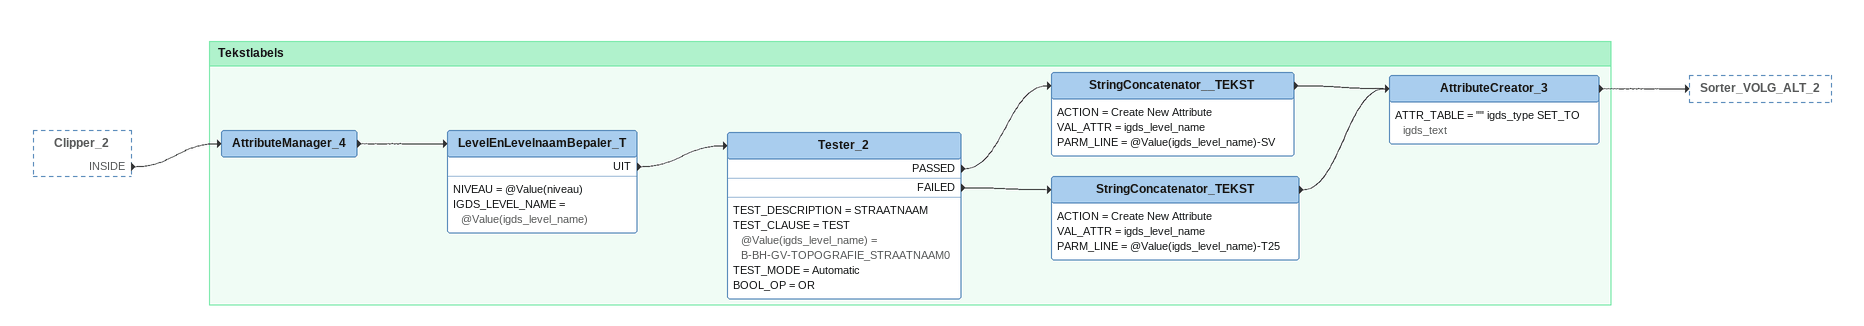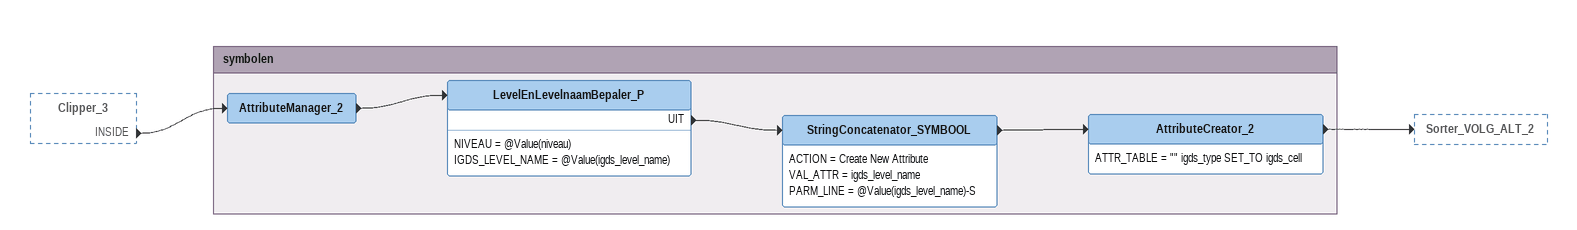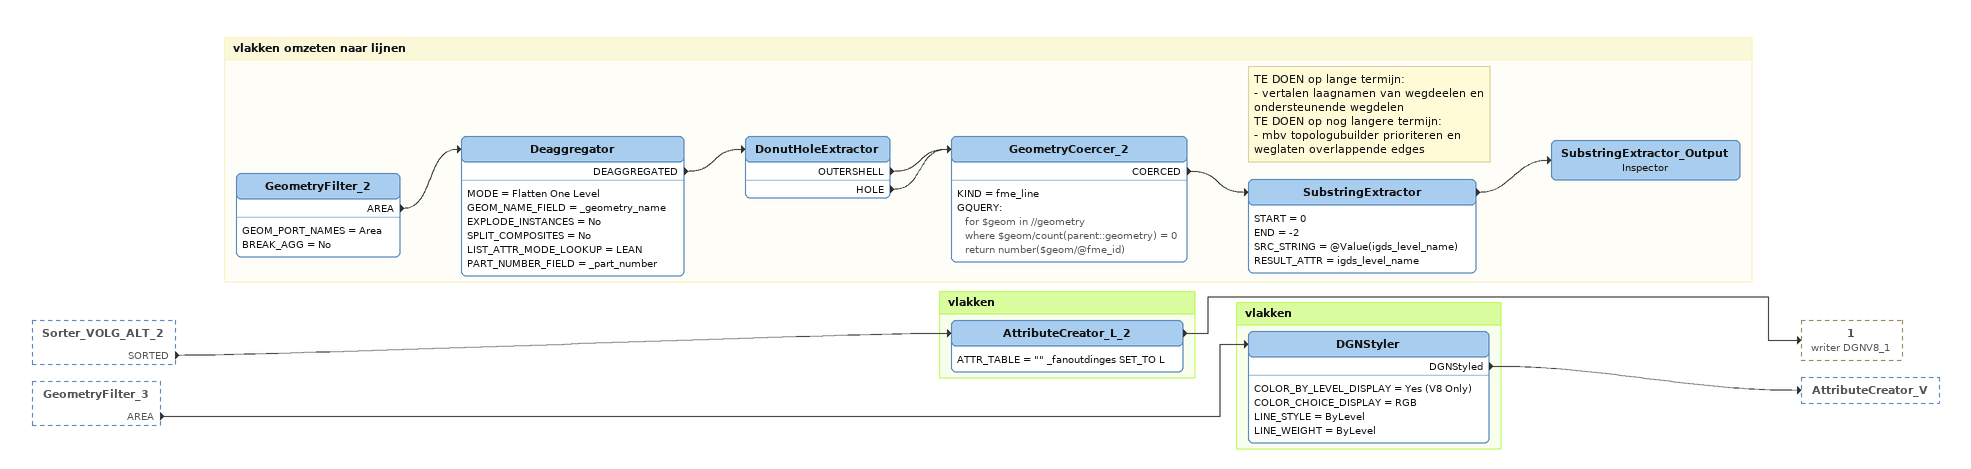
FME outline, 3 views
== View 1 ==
Clipper_2 [outside]
    INSIDE -> AttributeManager_4

Bookmark: Tekstlabels
AttributeManager_4
    -> LevelEnLevelnaamBepaler_T
LevelEnLevelnaamBepaler_T
    NIVEAU = @Value(niveau)
    IGDS_LEVEL_NAME = @Value(igds_level_name)
    UIT -> Tester_2
Tester_2
    TEST_DESCRIPTION = STRAATNAAM
    TEST_CLAUSE = TEST @Value(igds_level_name) = B-BH-GV-TOPOGRAFIE_STRAATNAAM0
    TEST_MODE = Automatic
    BOOL_OP = OR
    PASSED -> StringConcatenator__TEKST
    FAILED -> StringConcatenator_TEKST
StringConcatenator__TEKST
    ACTION = Create New Attribute
    VAL_ATTR = igds_level_name
    PARM_LINE = @Value(igds_level_name)-SV
    -> AttributeCreator_3
StringConcatenator_TEKST
    ACTION = Create New Attribute
    VAL_ATTR = igds_level_name
    PARM_LINE = @Value(igds_level_name)-T25
    -> AttributeCreator_3
AttributeCreator_3
    ATTR_TABLE = "" igds_type SET_TO igds_text
    -> Sorter_VOLG_ALT_2

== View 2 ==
Clipper_3 [outside]
    INSIDE -> AttributeManager_2

Bookmark: symbolen
AttributeManager_2
    -> LevelEnLevelnaamBepaler_P
LevelEnLevelnaamBepaler_P
    NIVEAU = @Value(niveau)
    IGDS_LEVEL_NAME = @Value(igds_level_name)
    UIT -> StringConcatenator_SYMBOOL
StringConcatenator_SYMBOOL
    ACTION = Create New Attribute
    VAL_ATTR = igds_level_name
    PARM_LINE = @Value(igds_level_name)-S
    -> AttributeCreator_2
AttributeCreator_2
    ATTR_TABLE = "" igds_type SET_TO igds_cell
    -> Sorter_VOLG_ALT_2

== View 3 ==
Sorter_VOLG_ALT_2 [outside]
    SORTED -> AttributeCreator_L_2
GeometryFilter_3 [outside]
    AREA -> DGNStyler

Bookmark: vlakken
DGNStyler
    COLOR_BY_LEVEL_DISPLAY = Yes (V8 Only)
    COLOR_CHOICE_DISPLAY = RGB
    LINE_STYLE = ByLevel
    LINE_WEIGHT = ByLevel
    DGNStyled -> AttributeCreator_V

Bookmark: vlakken
AttributeCreator_L_2
    ATTR_TABLE = "" _fanoutdinges SET_TO L
    -> 1 (writer DGNV8_1)

Bookmark: vlakken omzeten naar lijnen
GeometryFilter_2
    GEOM_PORT_NAMES = Area
    BREAK_AGG = No
    AREA -> Deaggregator
Deaggregator
    MODE = Flatten One Level
    GEOM_NAME_FIELD = _geometry_name
    EXPLODE_INSTANCES = No
    SPLIT_COMPOSITES = No
    LIST_ATTR_MODE_LOOKUP = LEAN
    PART_NUMBER_FIELD = _part_number
    DEAGGREGATED -> DonutHoleExtractor
DonutHoleExtractor
    OUTERSHELL -> GeometryCoercer_2
    HOLE -> GeometryCoercer_2
GeometryCoercer_2
    KIND = fme_line
    GQUERY:
      for $geom in //geometry
      where $geom/count(parent::geometry) = 0
      return number($geom/@fme_id)
    COERCED -> SubstringExtractor
Note: TE DOEN op lange termijn: / - vertalen laagnamen van wegdeelen en ondersteunende wegdelen / TE DOEN op nog langere termijn: / - mbv topologubuilder prioriteren en weglaten overlappende edges
SubstringExtractor
    START = 0
    END = -2
    SRC_STRING = @Value(igds_level_name)
    RESULT_ATTR = igds_level_name
    -> SubstringExtractor_Output
SubstringExtractor_Output: Inspector
